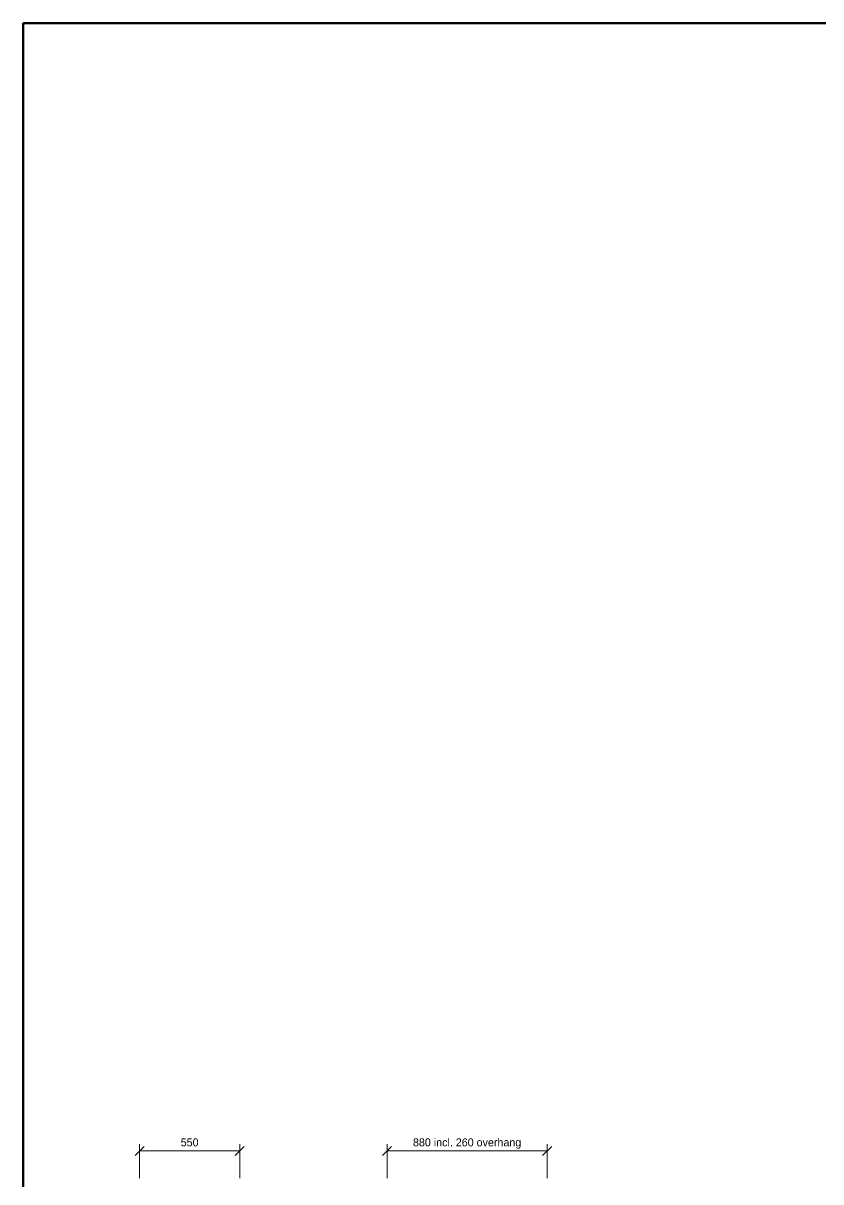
# Model space of a CAD drawing. Header units: metres. Extents: x 10 to 831, y 10 to 584.
# Drawn here: x 10 to 185.4, y 329.2 to 584 of the extents above; entities that cross this region are included whole.
import ezdxf
from ezdxf.enums import TextEntityAlignment as Align

# ---------------------------------------------------------------- set-up
doc = ezdxf.new("R2010")
doc.units = ezdxf.units.M
doc.layers.add('DIM', color=1, linetype='Continuous', lineweight=13)
doc.layers.add('FRAME', color=7, linetype='Continuous', lineweight=50)

msp = doc.modelspace()

# ---------------------------------------------------------------- linework, layer by layer
at = {"layer": 'DIM'}
for p, q in [((34.6, 335), (36.6, 337)), ((35.6, 330), (35.6, 337.5)), ((56.6, 335), (58.6, 337)), ((57.6, 330), (57.6, 337.5)), ((89, 335), (91, 337)), ((90, 330), (90, 337.5)), ((124.2, 335), (126.2, 337)), ((125.2, 330), (125.2, 337.5)), ((35.6, 336), (57.6, 336)), ((90, 336), (125.2, 336))]:
    msp.add_line(p, q, dxfattribs=at)
at = {"layer": 'FRAME'}
msp.add_lwpolyline([(10, 10), (831, 10), (831, 584), (10, 584), (10, 10)], close=True, dxfattribs=at)

# ---------------------------------------------------------------- texts
at = {"layer": 'DIM'}
for s, p in [('550', (46.6, 337)), ('880 incl. 260 overhang', (107.6, 337))]:
    msp.add_text(s, height=1.76, dxfattribs=at).set_placement(p, align=Align.CENTER)

doc.saveas('drawing.dxf')
